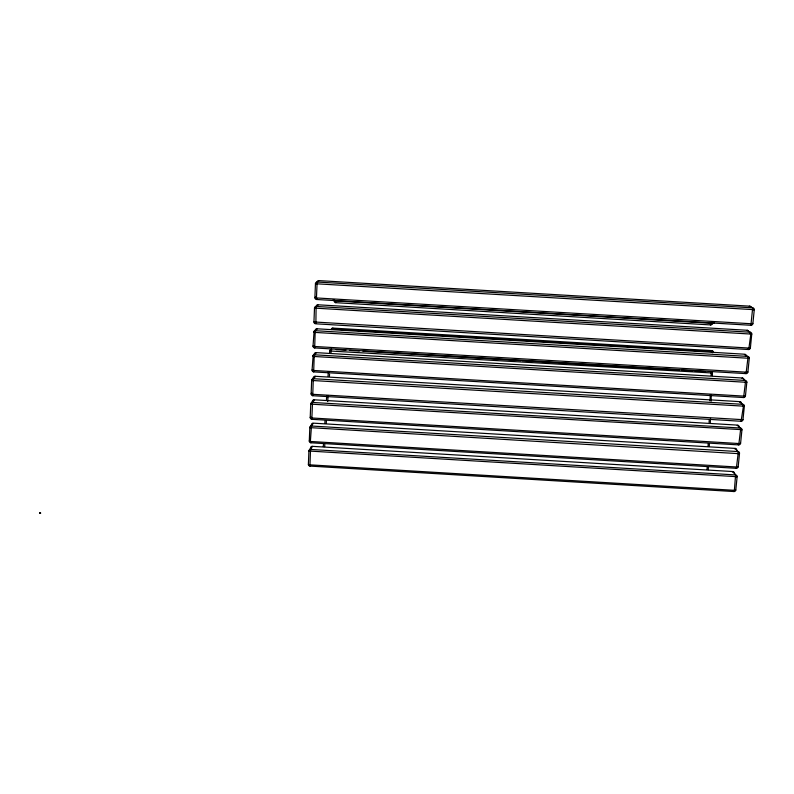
<?xml version="1.0" encoding="UTF-8"?>
<svg xmlns="http://www.w3.org/2000/svg" width="794" height="794" viewBox="0 0 794 794"><rect width="100%" height="100%" fill="white"/><g stroke="black" fill="none" stroke-linecap="round" stroke-linejoin="round"><path stroke-width="1.19" d="M39.849 512.934L40.593 513.341L40.127 513.073M334.592 299.904L335.743 302.673L710.58 324.925L713.081 323.317A1.538 1.509 32.5 0 0 714.431 322.632M710.64 351.315L711.89 350.64A1.538 1.519 35.3 0 1 713.359 352.248L712.139 351.99L711.89 350.64L332.825 328.091L332.587 329.411L331.207 329.47A1.528 1.519 -22.6 0 1 332.825 328.091L333.004 328.359M40.444 512.993L39.74 513.341M736.653 476.132L737.13 476.698L735.8 490.097L734.4 490.325L309.888 464.847L308.39 464.331L308.906 451.022L310.543 447.895A1.697 1.648 21.7 0 1 312.3 446.337L312.419 446.556M314.285 400.722L314.186 399.779L312.528 402.449A1.737 1.687 25.7 0 0 310.742 404.037L310.216 417.525L311.288 417.942L739.194 443.558L740.594 443.37L741.933 429.812A1.757 1.667 -27.2 0 0 740.385 428.026L737.229 425.336M313.948 321.957L314.493 308.092L316.101 306.405A1.747 1.707 39.9 0 1 317.898 304.787L747.184 330.274L750.181 332.22A1.787 1.707 -35.8 0 1 751.759 334.056L750.38 347.961L749.407 348.08L313.948 321.957A1.757 1.717 37.1 0 0 315.625 323.793L748.514 349.529A1.777 1.707 -34.4 0 0 750.34 347.901L749.834 347.544M707.037 469.582L707.126 467.517M708.069 445.92L708.159 443.866M709.092 422.339L709.181 420.284M710.025 400.861L710.283 394.737M711.126 375.363L711.047 371.969A1.548 1.519 37.4 0 1 712.436 373.567L712.347 375.602M708.268 469.701L708.357 467.646M709.29 446.069L709.379 444.025M710.312 422.517L710.491 418.418M711.245 401.059L711.087 395.104M323.277 446.625L323.416 444.571M324.865 423.063L325.004 421.019M326.453 399.571L326.731 395.501M328.041 376.158L328.319 372.088L328.954 372.009M329.619 352.804L329.768 350.73A1.538 1.519 -25.8 0 1 331.386 349.35L331.743 349.807M324.667 446.665L324.806 444.61M326.265 423.073L326.403 421.028M327.714 401.595L328.121 395.472M329.431 376.108L329.57 374.073M331.009 352.725L331.346 349.35M736.534 450.059L736.683 450.168A1.727 1.648 -25.5 0 0 735.155 448.402L313.213 423.152A1.707 1.657 23.6 0 0 311.456 424.711L309.819 427.609L309.293 441.007L310.801 441.494L737.219 467.041L738.182 466.812L739.522 453.334A1.747 1.657 -25.4 0 0 737.973 451.558L735.155 448.402L734.768 448.898M742.976 419.679L744.365 406.121A1.757 1.677 -29.2 0 0 742.807 404.325L313.461 378.698A1.737 1.697 28.4 0 0 311.665 380.296L311.139 393.884L312.221 394.271L742.976 419.679A1.757 1.677 -28 0 1 741.07 421.267L312.747 395.71L313.253 379.82L315.119 376.277L739.919 401.645L742.906 404.771M313.144 355.662L312.072 370.073L313.59 370.47L744.484 396.156L745.447 395.998L746.817 382.271A1.767 1.687 -31.3 0 0 745.248 380.455L742.321 378.013L316.002 352.625A1.727 1.687 31.8 0 0 314.226 354.213L313.412 355.305M744.435 354.531L747.71 356.417A1.777 1.697 -33.5 0 1 749.278 358.243L747.908 372.068L746.936 372.207L314.533 346.472L313.015 346.174L314.087 331.674M335.862 302.117L335.743 302.673A1.519 1.499 -19.1 0 1 334.294 301.085L333.589 299.864M749.228 306.831L749.645 306.147L752.682 307.844A1.796 1.717 -38.1 0 1 754.26 309.69L315.446 283.726L314.9 297.651L316.002 297.919L751.452 323.763L752.871 323.694L754.26 309.69L753.238 309.114M739.522 402.191L739.919 401.645A1.747 1.667 -29.3 0 1 741.457 403.421L741.308 403.332M732.415 472.013L732.793 471.547A1.717 1.638 -23.7 0 1 734.321 473.303L735.254 474.425M746.876 330.602L747.184 330.274A1.767 1.697 -35.9 0 1 748.732 331.644M310.295 465.542L309.938 466.078L310.474 450.635L312.3 446.337L732.793 471.547L735.581 474.931A1.737 1.648 -23.6 0 1 737.13 476.698L308.906 451.022A1.717 1.657 21.6 0 1 310.682 449.454L735.581 474.931L734.351 490.742L733.984 491.595L733.418 490.94M742.013 378.301L742.321 378.013A1.747 1.677 -31.4 0 1 743.869 379.81L743.462 379.641M310.117 439.489L309.293 441.007A1.717 1.667 22.4 0 0 310.94 442.784L736.356 468.321L738.192 453.185L737.973 451.558L311.605 426.031A1.727 1.677 23.5 0 0 309.819 427.609L738.162 453.632L739.472 453.523L739.045 452.808M312.141 418.835L311.814 419.351L312.528 402.449L740.385 428.026L740.604 429.633L738.757 444.898L311.863 419.311A1.727 1.677 24.4 0 1 310.216 417.525L310.762 416.592M311.02 403.59L312.37 401.377A1.717 1.667 25.9 0 1 314.136 399.799L737.527 425.108A1.737 1.657 -27.3 0 1 739.065 426.874M313.332 394.817L312.796 395.68A1.737 1.687 26.8 0 1 311.139 393.884L311.685 393.02M315.208 376.872L315.119 376.277A1.717 1.677 28.6 0 0 313.293 377.875L311.794 380.465L744.405 406.21L743.392 405.218M314.265 371.096L313.68 371.9L314.196 355.881L316.121 352.933M312.34 369.686L312.072 370.073A1.747 1.697 29.7 0 0 313.729 371.89L743.601 397.546L745.477 382.023L745.248 380.455L314.404 354.789A1.747 1.707 31.6 0 0 312.598 356.397L746.856 382.341L745.824 381.448M315.208 347.216L314.623 347.931L746.052 373.627L747.938 357.965L747.71 356.417L315.347 330.701A1.757 1.717 35.3 0 0 313.541 332.329L749.318 358.312M313.273 345.757L313.015 346.174A1.747 1.707 33.1 0 0 314.672 347.921L315.188 331.386L316.995 328.785L744.742 354.223A1.757 1.687 -33.6 0 1 746.3 356.03L745.884 355.881M314.355 331.356L315.158 330.393A1.737 1.697 35.5 0 1 316.945 328.785L317.064 329.113M315.893 323.486L316.091 307.506L316.3 306.454L318.017 305.144M751.193 307.526A1.777 1.707 -38.2 0 0 749.645 306.147L318.851 280.61L317.104 282.674L316.429 298.395L316.578 299.497L750.896 325.272L752.682 307.844L317.263 282.029A1.767 1.737 44.4 0 0 315.446 283.676L315.714 283.438M317.114 298.961L316.578 299.497A1.767 1.727 41.6 0 1 314.9 297.651L315.704 296.857M736.246 476.579L735.76 477.025L736.366 476.787M741.06 429.623L310.742 404.126M738.648 453.176L738.162 453.632L738.767 453.394M748.405 357.965L747.908 358.422L748.524 358.183M745.933 382.013L745.447 382.48L746.062 382.242M743.492 405.903L741.07 421.267M753.377 309.342L752.881 309.809L753.506 309.571M750.886 333.738L748.831 348.894L748.514 349.529L747.412 348.804M711.623 372.952L329.937 350.998M332.21 328.994L712.555 351.613M315.962 298.375L316.449 297.949L315.833 298.157M315.01 322.721L315.486 322.295L314.881 322.493M314.067 346.889L314.533 346.472L313.928 346.66M313.124 370.887L313.59 370.47L312.985 370.669M312.191 394.717L312.657 394.31L312.052 394.499M311.258 418.388L311.724 417.981L311.129 418.17M310.335 441.891L311.327 428.085C311 426.795 312.965 422.249 313.352 423.668M310.891 442.824L310.801 441.494L310.206 441.672M309.422 465.234L309.888 464.847L309.293 465.016M312.37 401.377L313.392 401.139M313.293 377.875L313.938 377.696M712.575 323.237L713.409 322.701L713.081 323.317L334.661 300.857A1.528 1.509 -19 0 1 333.262 299.646M314.226 354.213L314.861 354.055M751.799 334.115L314.493 308.092A1.767 1.727 39.6 0 1 316.3 306.454L750.181 332.22L750.39 334.195L751.005 333.966M39.789 512.954L40.663 512.944M712.516 352.695L713.359 352.248M712.01 373.756C713.518 373.269 710.114 373.468 711.742 373.15M741.179 429.842L740.574 430.08L741.973 429.901L740.971 428.829M743.611 406.121L742.995 406.359L742.807 404.325M317.044 282.247L317.163 282.198A1.757 1.717 44.7 0 1 317.124 281.801M712.139 351.99L712.665 351.811M750.896 325.272L751.005 325.272A1.787 1.717 -36.8 0 0 752.831 323.634L752.315 323.327M336.249 349.638L345.966 350.214M349.608 350.432L359.335 351.008M362.977 351.226L521.033 360.635M522.244 360.714L679.297 370.064M681.728 370.212L692.696 370.858M695.127 371.006L704.874 371.592M749.744 332.736L750.241 333.063M748.276 357.498L748.782 357.876M747.372 371.602L747.869 371.989A1.777 1.697 -32.2 0 1 745.953 373.607L744.961 372.813M738.182 444.332L738.658 444.848A1.747 1.667 -26.1 0 0 740.554 443.28M738.092 451.746L738.569 452.272M330.77 350.273L331.148 350.7L330.969 350.154M734.797 490.771L734.4 490.325L734.569 490.891M737.179 467.468L736.792 467.021L736.951 467.597M739.581 444.015L739.194 443.558L739.353 444.144M742.003 420.393L741.606 419.937L741.775 420.522M316.548 283.448L316.995 283.964L316.776 283.309M315.595 307.893L316.032 308.4L315.813 307.754M744.444 396.613L744.047 396.146L744.206 396.742M314.642 332.16L315.079 332.676L314.861 332.031M313.699 356.268L314.136 356.774L313.918 356.129M312.757 380.197L313.193 380.713L312.975 380.068M311.824 403.967L312.26 404.474L312.042 403.838M746.896 372.654L746.499 372.188L746.668 372.783M310.901 427.569L311.327 428.085L311.119 427.44M309.978 451.012L310.414 451.518L310.196 450.883M749.367 348.536L748.97 348.06L749.129 348.665M751.858 324.25L751.452 323.763L751.62 324.379M332.408 328.885L332.587 329.411M318.94 280.758L318.9 280.629A1.757 1.717 44.7 0 0 317.312 281.394M710.342 324.339L710.58 324.925A1.519 1.499 32.6 0 0 712.158 323.505M745.417 395.918A1.767 1.687 -30.1 0 1 743.502 397.516M738.152 466.713A1.737 1.657 -24.4 0 1 736.266 468.271M735.76 489.977A1.737 1.648 -22.7 0 1 733.884 491.536L310.027 466.088A1.717 1.657 20.7 0 1 308.39 464.331"/></g></svg>
